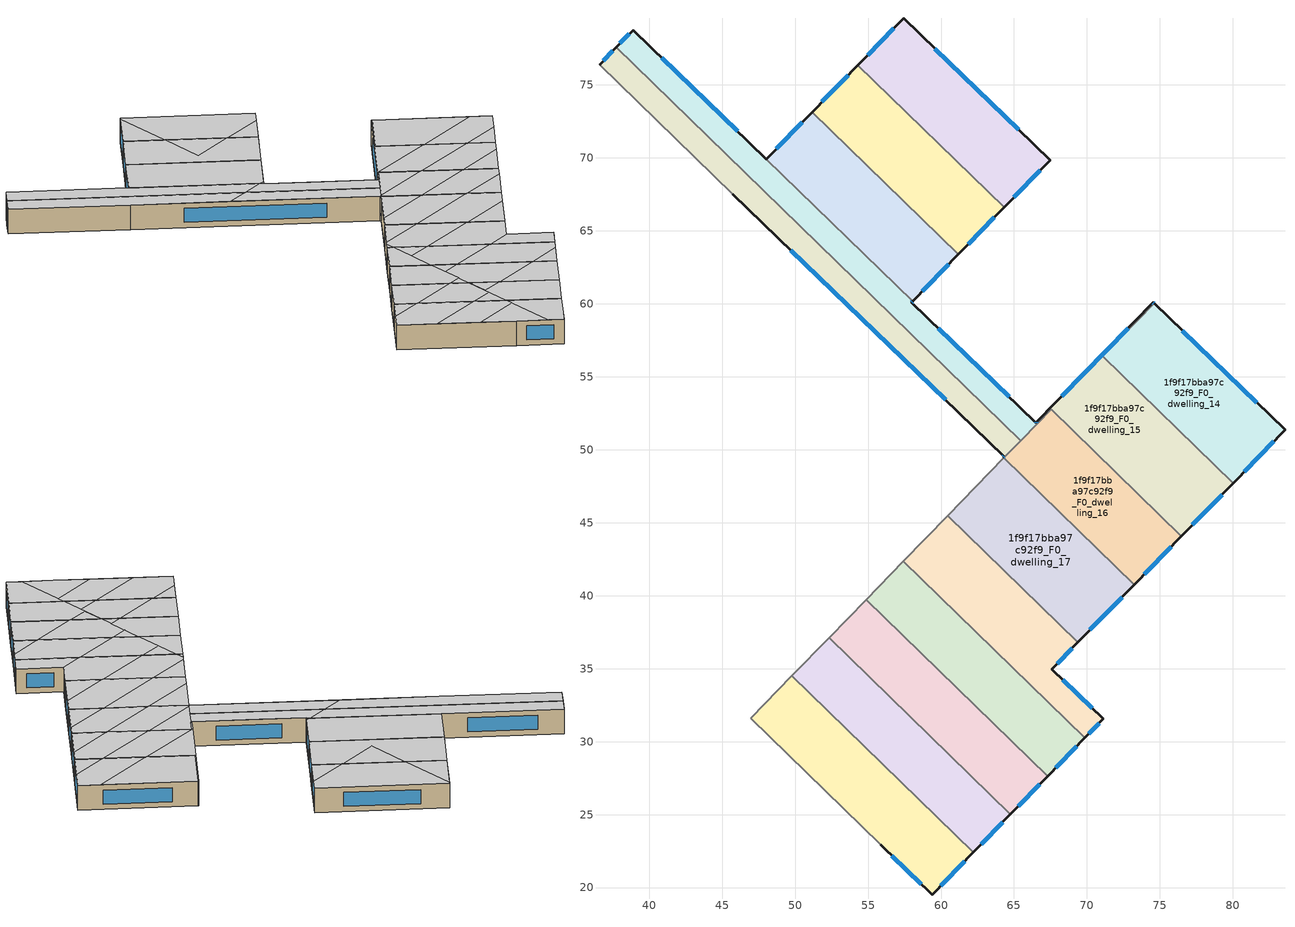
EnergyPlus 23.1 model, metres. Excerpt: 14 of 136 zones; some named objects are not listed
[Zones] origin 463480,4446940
1f9f17bba97c92f9_F0_dwelling_0
 floor ground (EU_floor_Construction): 67.48,69.85 64.32,66.61 54.3,76.36 57.43,79.57 z0
 wall outside (EU_wall_Construction): 64.32,66.61 67.48,69.85 57.43,79.57 54.3,76.36 z0:3
 wall to 1f9f17bba97c92f9_F0_dwelling_1 (EU_wall_Construction): 54.3,76.36 64.32,66.61 z0:3
 window (EU_Window_Construction): 56.76,78.88 54.97,77.05 / 65.33,71.93 59.59,77.49 / 65,67.31 66.81,69.16 z0.64:2.36
 ceiling to 1f9f17bba97c92f9_F1_dwelling_17 (EU_floor_Construction): 66.56,68.91 67.48,69.85 57.43,79.57 57.31,79.44 57.4,73.35 62.03,68.84 z3
 ceiling to 1f9f17bba97c92f9_F1_dwelling_18 (EU_floor_Construction): 64.32,66.61 66.56,68.91 62.03,68.84 z3; 57.4,73.35 57.31,79.44 54.3,76.36 z3
1f9f17bba97c92f9_F0_dwelling_1
 floor ground (EU_floor_Construction): 64.32,66.61 61.19,63.4 51.17,73.15 54.3,76.36 z0
 wall outside (EU_wall_Construction): 54.3,76.36 51.17,73.15 / 61.19,63.4 64.32,66.61 z0:3
 wall to 1f9f17bba97c92f9_F0_dwelling_2 (EU_wall_Construction): 51.17,73.15 61.19,63.4 z0:3
 window (EU_Window_Construction): 53.63,75.67 51.84,73.83 / 61.86,64.08 63.65,65.92 z0.64:2.36
 ceiling to 1f9f17bba97c92f9_F1_dwelling_18 (EU_floor_Construction): 61.19,63.4 64.32,66.61 62.03,68.84 57.47,68.77 57.4,73.35 54.3,76.36 51.17,73.15 z3
 ceiling to 1f9f17bba97c92f9_F1_dwelling_17 (EU_floor_Construction): 62.03,68.84 57.4,73.35 57.47,68.77 z3
1f9f17bba97c92f9_F0_dwelling_14
 floor ground (EU_floor_Construction): 83.57,51.36 80.02,47.71 71.09,56.4 74.61,60.03 z0
 wall outside (EU_wall_Construction): 80.02,47.71 83.57,51.36 74.61,60.03 z0:3
 wall to 1f9f17bba97c92f9_F0_dwelling_15 (EU_wall_Construction): 74.61,60.03 71.09,56.4 80.02,47.71 z0:3
 window (EU_Window_Construction): 81.65,53.22 76.53,58.17 / 80.78,48.5 82.81,50.58 z0.64:2.36
 ceiling adiabatic (EU_roof_Construction): 81.86,53.02 74.61,60.03 71.09,56.4 74.68,52.91 z3
 ceiling to 1f9f17bba97c92f9_F1_dwelling_20 (EU_floor_Construction): 82.09,49.84 83.57,51.36 81.86,53.02 74.68,52.91 77.89,49.78 z3
 ceiling to 1f9f17bba97c92f9_F1_dwelling_21 (EU_floor_Construction): 80.02,47.71 82.09,49.84 77.89,49.78 z3
1f9f17bba97c92f9_F0_dwelling_15
 floor ground (EU_floor_Construction): 74.61,60.03 71.09,56.4 80.02,47.71 76.47,44.08 67.55,52.76 66.63,51.83 66.55,51.91 74.54,60.1 z0
 wall outside (EU_wall_Construction): 76.47,44.08 80.02,47.71 / 74.61,60.03 74.54,60.1 66.55,51.91 z0:3
 wall to 1f9f17bba97c92f9_F0_dwelling_16 (EU_wall_Construction): 66.63,51.83 67.55,52.76 76.47,44.08 z0:3
 wall to 1f9f17bba97c92f9_F0_dwelling_3 (EU_wall_Construction): 66.55,51.91 66.63,51.83 z0:3
 window (EU_Window_Construction): 77.23,44.86 79.26,46.94 / 72.83,58.34 68.26,53.66 / 74.59,60.04 74.55,60.08 z0.64:2.36
 ceiling to 1f9f17bba97c92f9_F1_dwelling_20 (EU_floor_Construction): 77.89,49.78 74.68,52.91 67.42,52.79 66.55,51.9 66.63,51.83 67.55,52.76 70.73,49.67 z3
 ceiling to 1f9f17bba97c92f9_F1_dwelling_22 (EU_floor_Construction): 76.47,44.08 79.03,46.7 73.86,46.62 z3
 ceiling to 1f9f17bba97c92f9_F1_dwelling_19 (EU_floor_Construction): 74.68,52.91 71.09,56.4 74.61,60.03 74.54,60.1 67.42,52.79 z3
 ceiling to 1f9f17bba97c92f9_F1_dwelling_21 (EU_floor_Construction): 79.03,46.7 80.02,47.71 77.89,49.78 70.73,49.67 73.86,46.62 z3
1f9f17bba97c92f9_F0_dwelling_16
 floor ground (EU_floor_Construction): 76.47,44.08 73.24,40.76 64.31,49.44 67.55,52.76 z0
 wall outside (EU_wall_Construction): 73.24,40.76 76.47,44.08 z0:3
 wall to 1f9f17bba97c92f9_F0_dwelling_17 (EU_wall_Construction): 64.31,49.44 73.24,40.76 z0:3
 wall to 1f9f17bba97c92f9_F0_dwelling_3 (EU_wall_Construction): 66.63,51.83 65.47,50.63 z0:3
 wall to 1f9f17bba97c92f9_F0_dwelling_4 (EU_wall_Construction): 65.47,50.63 64.31,49.44 z0:3
 window (EU_Window_Construction): 73.93,41.47 75.78,43.37 z0.64:2.36
 ceiling to 1f9f17bba97c92f9_F1_dwelling_22 (EU_floor_Construction): 75.75,43.34 76.47,44.08 73.86,46.62 67.31,46.52 70.67,43.26 z3
 ceiling to 1f9f17bba97c92f9_F1_dwelling_23 (EU_floor_Construction): 73.24,40.76 75.75,43.34 70.67,43.26 z3
 ceiling to 1f9f17bba97c92f9_F1_dwelling_21 (EU_floor_Construction): 73.86,46.62 70.73,49.67 64.44,49.57 64.31,49.44 67.31,46.52 z3
 ceiling to 1f9f17bba97c92f9_F1_dwelling_20 (EU_floor_Construction): 70.73,49.67 67.55,52.76 64.44,49.57 z3
1f9f17bba97c92f9_F0_dwelling_17
 floor ground (EU_floor_Construction): 73.24,40.76 69.38,36.81 60.46,45.48 64.31,49.44 z0
 wall outside (EU_wall_Construction): 69.38,36.81 73.24,40.76 z0:3
 wall to 1f9f17bba97c92f9_F0_dwelling_18 (EU_wall_Construction): 60.46,45.48 69.38,36.81 z0:3
 wall to 1f9f17bba97c92f9_F0_dwelling_24 (EU_wall_Construction): 64.31,49.44 60.46,45.48 z0:3
 window (EU_Window_Construction): 70.21,37.65 72.41,39.91 z0.64:2.36
 ceiling to 1f9f17bba97c92f9_F1_dwelling_23 (EU_floor_Construction): 72.1,39.6 73.24,40.76 70.67,43.26 62.88,43.14 66.6,39.51 z3
 ceiling to 1f9f17bba97c92f9_F1_dwelling_22 (EU_floor_Construction): 70.67,43.26 67.31,46.52 61.38,46.43 60.46,45.48 62.88,43.14 z3
 ceiling to 1f9f17bba97c92f9_F1_dwelling_24 (EU_floor_Construction): 69.38,36.81 72.1,39.6 66.6,39.51 z3
 ceiling adiabatic (EU_roof_Construction): 67.31,46.52 64.31,49.44 61.38,46.43 z3
1f9f17bba97c92f9_F0_dwelling_18
 floor ground (EU_floor_Construction): 69.38,36.81 67.58,34.96 71.11,31.55 69.84,30.26 57.41,42.35 60.46,45.48 z0
 wall outside (EU_wall_Construction): 69.84,30.26 71.11,31.55 67.58,34.96 69.38,36.81 z0:3
 wall to 1f9f17bba97c92f9_F0_dwelling_19 (EU_wall_Construction): 57.41,42.35 69.84,30.26 z0:3
 wall to 1f9f17bba97c92f9_F0_dwelling_24 (EU_wall_Construction): 60.46,45.48 57.41,42.35 z0:3
 window (EU_Window_Construction): 70.35,32.28 68.34,34.23 / 70.11,30.53 70.84,31.28 / 67.97,35.35 69,36.41 z0.64:2.36
 ceiling to 1f9f17bba97c92f9_F1_dwelling_24 (EU_floor_Construction): 67.58,34.96 69.38,36.81 66.6,39.51 60.43,39.42 65.05,34.92 z3
 ceiling to 1f9f17bba97c92f9_F1_dwelling_23 (EU_floor_Construction): 66.6,39.51 62.88,43.14 58.11,43.06 57.87,42.82 57.89,41.89 60.43,39.42 z3
 ceiling to 1f9f17bba97c92f9_F1_dwelling_25 (EU_floor_Construction): 69.84,30.26 71.11,31.55 67.58,34.96 65.05,34.92 z3
 ceiling to 1f9f17bba97c92f9_F1_dwelling_22 (EU_floor_Construction): 62.88,43.14 60.46,45.48 58.11,43.06 z3
 ceiling to 1f9f17bba97c92f9_F1_dwelling_10 (EU_floor_Construction): 57.89,41.89 57.87,42.82 57.41,42.35 z3
1f9f17bba97c92f9_F0_dwelling_19
 floor ground (EU_floor_Construction): 69.84,30.26 67.3,27.64 54.87,39.74 57.41,42.35 z0
 wall outside (EU_wall_Construction): 67.3,27.64 69.84,30.26 z0:3
 wall to 1f9f17bba97c92f9_F0_dwelling_20 (EU_wall_Construction): 54.87,39.74 67.3,27.64 z0:3
 wall to 1f9f17bba97c92f9_F0_dwelling_24 (EU_wall_Construction): 57.41,42.35 54.87,39.74 z0:3
 window (EU_Window_Construction): 67.85,28.2 69.3,29.7 z0.64:2.36
 ceiling to 1f9f17bba97c92f9_F1_dwelling_25 (EU_floor_Construction): 69.09,29.48 69.84,30.26 65.05,34.92 59.91,34.84 65.47,29.42 z3
 ceiling to 1f9f17bba97c92f9_F1_dwelling_24 (EU_floor_Construction): 65.05,34.92 60.43,39.42 57.93,39.38 57.97,36.72 59.91,34.84 z3
 ceiling to 1f9f17bba97c92f9_F1_dwelling_26 (EU_floor_Construction): 67.3,27.64 69.09,29.48 65.47,29.42 z3
 ceiling to 1f9f17bba97c92f9_F1_dwelling_23 (EU_floor_Construction): 60.43,39.42 57.89,41.89 57.93,39.38 z3
 ceiling to 1f9f17bba97c92f9_F1_dwelling_10 (EU_floor_Construction): 57.97,36.72 57.89,41.89 57.41,42.35 54.87,39.74 z3
1f9f17bba97c92f9_F0_dwelling_2
 floor ground (EU_floor_Construction): 61.19,63.4 58.05,60.17 48.03,69.92 51.17,73.15 z0
 wall outside (EU_wall_Construction): 51.17,73.15 48.03,69.92 / 58.05,60.17 61.19,63.4 z0:3
 wall to 1f9f17bba97c92f9_F0_dwelling_3 (EU_wall_Construction): 48.03,69.92 58.05,60.17 z0:3
 window (EU_Window_Construction): 50.5,72.46 48.7,70.61 / 58.72,60.86 60.52,62.71 z0.64:2.36
 ceiling to 1f9f17bba97c92f9_F1_dwelling_18 (EU_floor_Construction): 58.27,60.4 61.19,63.4 51.17,73.15 48.03,69.92 57.82,60.4 z3
 ceiling to 1f9f17bba97c92f9_F1_dwelling_20 (EU_floor_Construction): 58.22,60.35 58.27,60.4 57.82,60.4 58.05,60.17 z3
1f9f17bba97c92f9_F0_dwelling_20
 floor ground (EU_floor_Construction): 67.3,27.64 64.76,25.03 52.33,37.12 54.87,39.74 z0
 wall outside (EU_wall_Construction): 64.76,25.03 67.3,27.64 z0:3
 wall to 1f9f17bba97c92f9_F0_dwelling_21 (EU_wall_Construction): 52.33,37.12 64.76,25.03 z0:3
 wall to 1f9f17bba97c92f9_F0_dwelling_24 (EU_wall_Construction): 54.87,39.74 52.33,37.12 z0:3
 window (EU_Window_Construction): 65.3,25.59 66.76,27.08 z0.64:2.36
 ceiling to 1f9f17bba97c92f9_F1_dwelling_10 (EU_floor_Construction): 58.03,32.96 57.97,36.72 54.87,39.74 52.33,37.12 56.64,32.93 z3
 ceiling to 1f9f17bba97c92f9_F1_dwelling_25 (EU_floor_Construction): 65.47,29.42 59.91,34.84 58,34.81 58.05,31.56 60.33,29.34 z3
 ceiling to 1f9f17bba97c92f9_F1_dwelling_24 (EU_floor_Construction): 59.91,34.84 57.97,36.72 58,34.81 z3
 ceiling to 1f9f17bba97c92f9_F1_dwelling_26 (EU_floor_Construction): 64.76,25.03 67.3,27.64 65.47,29.42 60.33,29.34 z3
 ceiling to 1f9f17bba97c92f9_F1_dwelling_11 (EU_floor_Construction): 58.05,31.56 58.03,32.95 56.64,32.93 z3
1f9f17bba97c92f9_F0_dwelling_21
 floor ground (EU_floor_Construction): 64.76,25.03 62.22,22.42 49.79,34.51 52.33,37.12 z0
 wall outside (EU_wall_Construction): 62.22,22.42 64.76,25.03 z0:3
 wall to 1f9f17bba97c92f9_F0_dwelling_22 (EU_wall_Construction): 49.79,34.51 62.22,22.42 z0:3
 wall to 1f9f17bba97c92f9_F0_dwelling_24 (EU_wall_Construction): 52.33,37.12 49.79,34.51 z0:3
 window (EU_Window_Construction): 62.76,22.98 64.22,24.47 z0.64:2.36
 ceiling to 1f9f17bba97c92f9_F1_dwelling_26 (EU_floor_Construction): 62.22,22.42 64.76,25.03 60.33,29.34 58.08,29.31 58.05,31.56 58.13,26.39 z3
 ceiling to 1f9f17bba97c92f9_F1_dwelling_10 (EU_floor_Construction): 56.64,32.93 52.33,37.12 49.79,34.51 51.49,32.85 z3
 ceiling to 1f9f17bba97c92f9_F1_dwelling_11 (EU_floor_Construction): 58.09,28.8 58.05,31.56 56.64,32.93 51.49,32.85 55.69,28.77 z3
 ceiling to 1f9f17bba97c92f9_F1_dwelling_25 (EU_floor_Construction): 60.33,29.34 58.05,31.56 58.08,29.31 z3
 ceiling to 1f9f17bba97c92f9_F1_dwelling_12 (EU_floor_Construction): 58.13,26.39 58.09,28.8 55.69,28.77 z3
1f9f17bba97c92f9_F0_dwelling_22
 floor ground (EU_floor_Construction): 62.22,22.42 59.39,19.51 55.86,22.92 46.95,31.59 49.79,34.51 z0
 wall outside (EU_wall_Construction): 55.86,22.92 59.39,19.51 62.22,22.42 z0:3
 wall to 1f9f17bba97c92f9_F0_dwelling_23 (EU_wall_Construction): 46.95,31.59 55.86,22.92 z0:3
 wall to 1f9f17bba97c92f9_F0_dwelling_24 (EU_wall_Construction): 49.79,34.51 46.95,31.59 z0:3
 window (EU_Window_Construction): 60,20.13 61.61,21.79 / 56.61,22.19 58.63,20.24 z0.64:2.36
 ceiling to 1f9f17bba97c92f9_F1_dwelling_11 (EU_floor_Construction): 55.69,28.77 51.49,32.85 48.12,32.8 46.95,31.59 49.94,28.68 z3
 ceiling to 1f9f17bba97c92f9_F1_dwelling_12 (EU_floor_Construction): 58.14,25.64 58.13,26.39 55.69,28.77 49.94,28.68 53.14,25.57 z3
 ceiling adiabatic (EU_roof_Construction): 51.49,32.85 49.79,34.51 48.12,32.8 z3
 ceiling to 1f9f17bba97c92f9_F1_dwelling_26 (EU_floor_Construction): 59.39,19.51 62.22,22.42 58.13,26.39 58.22,20.65 z3
 ceiling to 1f9f17bba97c92f9_F1_dwelling_13 (EU_floor_Construction): 58.22,20.65 58.14,25.64 53.14,25.57 55.86,22.92 z3
1f9f17bba97c92f9_F0_dwelling_3
 floor ground (EU_floor_Construction): 58.05,60.17 57.98,60.1 66.5,51.86 66.55,51.91 66.63,51.83 65.47,50.63 37.76,77.59 38.89,78.76 48.03,69.92 z0
 wall outside (EU_wall_Construction): 66.55,51.91 66.5,51.86 57.98,60.1 58.05,60.17 / 48.03,69.92 38.89,78.76 37.76,77.59 z0:3
 wall to 1f9f17bba97c92f9_F0_dwelling_4 (EU_wall_Construction): 37.76,77.59 65.47,50.63 z0:3
 window (EU_Window_Construction): 57.99,60.11 58.04,60.16 / 64.68,53.62 59.8,58.33 / 66.54,51.89 66.51,51.87 / 38.65,78.51 38,77.84 / 46.07,71.82 40.85,76.87 z0.64:2.36
 ceiling to 1f9f17bba97c92f9_F1_dwelling_20 (EU_floor_Construction): 65.47,50.63 66.63,51.83 66.55,51.9 66.5,51.86 61.53,56.66 61.53,56.67 57.98,60.1 58.05,60.17 57.82,60.4 55.47,60.36 z3
 ceiling to 1f9f17bba97c92f9_F1_dwelling_18 (EU_floor_Construction): 57.82,60.4 48.03,69.92 38.89,78.76 37.76,77.59 55.47,60.36 z3
1f9f17bba97c92f9_F0_dwelling_4
 floor ground (EU_floor_Construction): 45.72,67.53 36.6,76.4 37.76,77.59 65.47,50.63 64.31,49.44 64.24,49.51 64.29,49.57 z0
 wall outside (EU_wall_Construction): 37.76,77.59 36.6,76.4 / 45.72,67.53 64.29,49.57 64.24,49.51 z0:3
 wall to 1f9f17bba97c92f9_F0_dwelling_24 (EU_wall_Construction): 64.24,49.51 64.31,49.44 z0:3
 wall to 1f9f17bba97c92f9_F0_dwelling_5 (EU_wall_Construction): 36.6,76.4 45.72,67.53 z0:3
 window (EU_Window_Construction): 37.51,77.34 36.84,76.66 / 64.28,49.56 64.25,49.52 / 49.7,63.68 60.32,53.41 z0.64:2.36
 ceiling to 1f9f17bba97c92f9_F1_dwelling_21 (EU_floor_Construction): 64.31,49.44 64.44,49.57 64.29,49.57 64.24,49.51 z3
 ceiling to 1f9f17bba97c92f9_F1_dwelling_20 (EU_floor_Construction): 64.44,49.57 65.47,50.63 55.47,60.36 53.17,60.32 53.22,60.28 64.29,49.57 z3
 ceiling to 1f9f17bba97c92f9_F1_dwelling_18 (EU_floor_Construction): 55.47,60.36 37.76,77.59 36.6,76.4 45.72,67.53 53.17,60.32 z3
[Building]
EU S2 Campaign: North Axis=0; Terrain=City; Solar Distribution=FullExterior
[Site:Location]
Yerevan-Zvartnots.Intl.AP: Latitude=40.15; Longitude=44.383; Time Zone=4; Elevation=854
[SizingPeriod:WeatherFileDays]
AnnualSizingPeriod: Begin Month=1; Begin Day of Month=1; End Month=12; End Day of Month=31; Day of Week for Start Day=Monday; Use Weather File Daylight Saving Period=No; Use Weather File Rain and Snow Indicators=No
[MATERIAL]
EU_InternalMass_Material: Roughness=MediumRough; Thickness=0.1; Conductivity=1; Density=1800; Specific Heat=900; Thermal Absorptance=0.9; Solar Absorptance=0.7; Visible Absorptance=0.7
[MATERIAL:NOMASS] Roughness=MediumRough; Thermal Absorptance=0.9; Solar Absorptance=0.7; Visible Absorptance=0.7
Name | Thermal Resistance
EU_wall_NoMass | 1.05043
EU_roof_NoMass | 1.45357
EU_floor_NoMass | 0.478065
[WINDOWMATERIAL:SIMPLEGLAZINGSYSTEM]
EU_Window_SimpleGlazing: UFactor=2.5566; Solar Heat Gain Coefficient=0.75; Visible Transmittance=0.75
[CONSTRUCTION]
EU_wall_Construction: EU_wall_NoMass
EU_roof_Construction: EU_roof_NoMass
EU_floor_Construction: EU_floor_NoMass
EU_Window_Construction: EU_Window_SimpleGlazing
EU_InternalMass_Construction: EU_InternalMass_Material
[ZONE] Type=1; Multiplier=1; Ceiling Height=autocalculate; Floor Area=autocalculate; Part of Total Floor Area=Yes
Name | Volume
1f9f17bba97c92f9_F0_dwelling_0 | 188.96
1f9f17bba97c92f9_F0_dwelling_1 | 188.292
1f9f17bba97c92f9_F0_dwelling_14 | 189.725
1f9f17bba97c92f9_F0_dwelling_15 | 193.376
1f9f17bba97c92f9_F0_dwelling_16 | 173.314
1f9f17bba97c92f9_F0_dwelling_17 | 206.098
1f9f17bba97c92f9_F0_dwelling_18 | 189.745
1f9f17bba97c92f9_F0_dwelling_19 | 189.668
1f9f17bba97c92f9_F0_dwelling_2 | 188.727
1f9f17bba97c92f9_F0_dwelling_20 | 189.69
1f9f17bba97c92f9_F0_dwelling_21 | 189.727
1f9f17bba97c92f9_F0_dwelling_22 | 211.624
1f9f17bba97c92f9_F0_dwelling_3 | 189.201
1f9f17bba97c92f9_F0_dwelling_4 | 189.971
[INTERNALMASS] Construction=EU_InternalMass_Construction
Name | Zone or ZoneList | Surface Area
1f9f17bba97c92f9_F0_dwelling_0_EU_InternalMass | 1f9f17bba97c92f9_F0_dwelling_0 | 62.9864
1f9f17bba97c92f9_F0_dwelling_1_EU_InternalMass | 1f9f17bba97c92f9_F0_dwelling_1 | 62.7642
1f9f17bba97c92f9_F0_dwelling_2_EU_InternalMass | 1f9f17bba97c92f9_F0_dwelling_2 | 62.9089
1f9f17bba97c92f9_F0_dwelling_3_EU_InternalMass | 1f9f17bba97c92f9_F0_dwelling_3 | 63.0669
1f9f17bba97c92f9_F0_dwelling_4_EU_InternalMass | 1f9f17bba97c92f9_F0_dwelling_4 | 63.3235
1f9f17bba97c92f9_F0_dwelling_14_EU_InternalMass | 1f9f17bba97c92f9_F0_dwelling_14 | 63.2416
1f9f17bba97c92f9_F0_dwelling_15_EU_InternalMass | 1f9f17bba97c92f9_F0_dwelling_15 | 64.4586
1f9f17bba97c92f9_F0_dwelling_16_EU_InternalMass | 1f9f17bba97c92f9_F0_dwelling_16 | 57.7714
1f9f17bba97c92f9_F0_dwelling_17_EU_InternalMass | 1f9f17bba97c92f9_F0_dwelling_17 | 68.6995
1f9f17bba97c92f9_F0_dwelling_18_EU_InternalMass | 1f9f17bba97c92f9_F0_dwelling_18 | 63.2481
1f9f17bba97c92f9_F0_dwelling_19_EU_InternalMass | 1f9f17bba97c92f9_F0_dwelling_19 | 63.2226
1f9f17bba97c92f9_F0_dwelling_20_EU_InternalMass | 1f9f17bba97c92f9_F0_dwelling_20 | 63.2301
1f9f17bba97c92f9_F0_dwelling_21_EU_InternalMass | 1f9f17bba97c92f9_F0_dwelling_21 | 63.2422
1f9f17bba97c92f9_F0_dwelling_22_EU_InternalMass | 1f9f17bba97c92f9_F0_dwelling_22 | 70.5414
[OTHEREQUIPMENT] Fuel Type=Electricity; Design Level Calculation Method=Watts/Area; Power per Zone Floor Area=1; Fraction Latent=0; Fraction Radiant=0; Fraction Lost=0; Carbon Dioxide Generation Rate=0; EndUse Subcategory=EU_Step8_InternalGains
Name | Zone or ZoneList or Space or SpaceList | Schedule
EU_Step8_InternalGain_1f9f17bba97c92f9_F0_dwelling_0_f000 | 1f9f17bba97c92f9_F0_dwelling_0 | EU_Step8_GainSchedule_1f9f17bba97c92f9_F0_dwelling_0_f000
EU_Step8_InternalGain_1f9f17bba97c92f9_F0_dwelling_1_f000 | 1f9f17bba97c92f9_F0_dwelling_1 | EU_Step8_GainSchedule_1f9f17bba97c92f9_F0_dwelling_1_f000
EU_Step8_InternalGain_1f9f17bba97c92f9_F0_dwelling_2_f000 | 1f9f17bba97c92f9_F0_dwelling_2 | EU_Step8_GainSchedule_1f9f17bba97c92f9_F0_dwelling_2_f000
EU_Step8_InternalGain_1f9f17bba97c92f9_F0_dwelling_3_f000 | 1f9f17bba97c92f9_F0_dwelling_3 | EU_Step8_GainSchedule_1f9f17bba97c92f9_F0_dwelling_3_f000
EU_Step8_InternalGain_1f9f17bba97c92f9_F0_dwelling_4_f000 | 1f9f17bba97c92f9_F0_dwelling_4 | EU_Step8_GainSchedule_1f9f17bba97c92f9_F0_dwelling_4_f000
EU_Step8_InternalGain_1f9f17bba97c92f9_F0_dwelling_14_f000 | 1f9f17bba97c92f9_F0_dwelling_14 | EU_Step8_GainSchedule_1f9f17bba97c92f9_F0_dwelling_14_f000
EU_Step8_InternalGain_1f9f17bba97c92f9_F0_dwelling_15_f000 | 1f9f17bba97c92f9_F0_dwelling_15 | EU_Step8_GainSchedule_1f9f17bba97c92f9_F0_dwelling_15_f000
EU_Step8_InternalGain_1f9f17bba97c92f9_F0_dwelling_16_f000 | 1f9f17bba97c92f9_F0_dwelling_16 | EU_Step8_GainSchedule_1f9f17bba97c92f9_F0_dwelling_16_f000
EU_Step8_InternalGain_1f9f17bba97c92f9_F0_dwelling_17_f000 | 1f9f17bba97c92f9_F0_dwelling_17 | EU_Step8_GainSchedule_1f9f17bba97c92f9_F0_dwelling_17_f000
EU_Step8_InternalGain_1f9f17bba97c92f9_F0_dwelling_18_f000 | 1f9f17bba97c92f9_F0_dwelling_18 | EU_Step8_GainSchedule_1f9f17bba97c92f9_F0_dwelling_18_f000
EU_Step8_InternalGain_1f9f17bba97c92f9_F0_dwelling_19_f000 | 1f9f17bba97c92f9_F0_dwelling_19 | EU_Step8_GainSchedule_1f9f17bba97c92f9_F0_dwelling_19_f000
EU_Step8_InternalGain_1f9f17bba97c92f9_F0_dwelling_20_f000 | 1f9f17bba97c92f9_F0_dwelling_20 | EU_Step8_GainSchedule_1f9f17bba97c92f9_F0_dwelling_20_f000
EU_Step8_InternalGain_1f9f17bba97c92f9_F0_dwelling_21_f000 | 1f9f17bba97c92f9_F0_dwelling_21 | EU_Step8_GainSchedule_1f9f17bba97c92f9_F0_dwelling_21_f000
EU_Step8_InternalGain_1f9f17bba97c92f9_F0_dwelling_22_f000 | 1f9f17bba97c92f9_F0_dwelling_22 | EU_Step8_GainSchedule_1f9f17bba97c92f9_F0_dwelling_22_f000
[ZONEVENTILATION:DESIGNFLOWRATE] Schedule=EU_AlwaysOn; Design Flow Rate Calculation Method=AirChanges/Hour; Air Changes per Hour=0.557805; Ventilation Type=Natural; Fan Pressure Rise=0; Fan Total Efficiency=1; Constant Term Coefficient=1; Temperature Term Coefficient=0; Velocity Term Coefficient=0; Velocity Squared Term Coefficient=0; Minimum Indoor Temperature=-100; Maximum Indoor Temperature=100; Delta Temperature=-100; Minimum Outdoor Temperature=-100; Maximum Outdoor Temperature=100; Maximum Wind Speed=40
Name | Zone or ZoneList or Space or SpaceList
EU_ConstantAir_1f9f17bba97c92f9_F0_dwelling_0 | 1f9f17bba97c92f9_F0_dwelling_0
EU_ConstantAir_1f9f17bba97c92f9_F0_dwelling_1 | 1f9f17bba97c92f9_F0_dwelling_1
EU_ConstantAir_1f9f17bba97c92f9_F0_dwelling_2 | 1f9f17bba97c92f9_F0_dwelling_2
EU_ConstantAir_1f9f17bba97c92f9_F0_dwelling_3 | 1f9f17bba97c92f9_F0_dwelling_3
EU_ConstantAir_1f9f17bba97c92f9_F0_dwelling_4 | 1f9f17bba97c92f9_F0_dwelling_4
EU_ConstantAir_1f9f17bba97c92f9_F0_dwelling_14 | 1f9f17bba97c92f9_F0_dwelling_14
EU_ConstantAir_1f9f17bba97c92f9_F0_dwelling_15 | 1f9f17bba97c92f9_F0_dwelling_15
EU_ConstantAir_1f9f17bba97c92f9_F0_dwelling_16 | 1f9f17bba97c92f9_F0_dwelling_16
EU_ConstantAir_1f9f17bba97c92f9_F0_dwelling_17 | 1f9f17bba97c92f9_F0_dwelling_17
EU_ConstantAir_1f9f17bba97c92f9_F0_dwelling_18 | 1f9f17bba97c92f9_F0_dwelling_18
EU_ConstantAir_1f9f17bba97c92f9_F0_dwelling_19 | 1f9f17bba97c92f9_F0_dwelling_19
EU_ConstantAir_1f9f17bba97c92f9_F0_dwelling_20 | 1f9f17bba97c92f9_F0_dwelling_20
EU_ConstantAir_1f9f17bba97c92f9_F0_dwelling_21 | 1f9f17bba97c92f9_F0_dwelling_21
EU_ConstantAir_1f9f17bba97c92f9_F0_dwelling_22 | 1f9f17bba97c92f9_F0_dwelling_22
[HVACTEMPLATE:ZONE:IDEALLOADSAIRSYSTEM] System Availability Schedule=EU_AlwaysOn; Maximum Heating Supply Air Temperature=50; Minimum Cooling Supply Air Temperature=13; Maximum Heating Supply Air Humidity Ratio=0.0156; Minimum Cooling Supply Air Humidity Ratio=0.0077; Heating Limit=NoLimit; Cooling Limit=NoLimit; Heating Availability Schedule=EU_AlwaysOn; Cooling Availability Schedule=EU_CoolingOff; Dehumidification Control Type=ConstantSensibleHeatRatio; Cooling Sensible Heat Ratio=0.7; Dehumidification Setpoint=60; Humidification Control Type=None; Humidification Setpoint=30; Outdoor Air Method=None; Outdoor Air Flow Rate per Person=0.00944; Outdoor Air Flow Rate per Zone Floor Area=0; Outdoor Air Flow Rate per Zone=0; Demand Controlled Ventilation Type=None; Outdoor Air Economizer Type=NoEconomizer; Heat Recovery Type=None; Sensible Heat Recovery Effectiveness=0.7; Latent Heat Recovery Effectiveness=0.65
Name | Template Thermostat
1f9f17bba97c92f9_F0_dwelling_0 | EU_HeatOnly_1f9f17bba97c92f9_F0_dwelling_0
1f9f17bba97c92f9_F0_dwelling_1 | EU_HeatOnly_1f9f17bba97c92f9_F0_dwelling_1
1f9f17bba97c92f9_F0_dwelling_2 | EU_HeatOnly_1f9f17bba97c92f9_F0_dwelling_2
1f9f17bba97c92f9_F0_dwelling_3 | EU_HeatOnly_1f9f17bba97c92f9_F0_dwelling_3
1f9f17bba97c92f9_F0_dwelling_4 | EU_HeatOnly_1f9f17bba97c92f9_F0_dwelling_4
1f9f17bba97c92f9_F0_dwelling_14 | EU_HeatOnly_1f9f17bba97c92f9_F0_dwelling_14
1f9f17bba97c92f9_F0_dwelling_15 | EU_HeatOnly_1f9f17bba97c92f9_F0_dwelling_15
1f9f17bba97c92f9_F0_dwelling_16 | EU_HeatOnly_1f9f17bba97c92f9_F0_dwelling_16
1f9f17bba97c92f9_F0_dwelling_17 | EU_HeatOnly_1f9f17bba97c92f9_F0_dwelling_17
1f9f17bba97c92f9_F0_dwelling_18 | EU_HeatOnly_1f9f17bba97c92f9_F0_dwelling_18
1f9f17bba97c92f9_F0_dwelling_19 | EU_HeatOnly_1f9f17bba97c92f9_F0_dwelling_19
1f9f17bba97c92f9_F0_dwelling_20 | EU_HeatOnly_1f9f17bba97c92f9_F0_dwelling_20
1f9f17bba97c92f9_F0_dwelling_21 | EU_HeatOnly_1f9f17bba97c92f9_F0_dwelling_21
1f9f17bba97c92f9_F0_dwelling_22 | EU_HeatOnly_1f9f17bba97c92f9_F0_dwelling_22
[SIZING:ZONE] Zone Cooling Design Supply Air Temperature Input Method=SupplyAirTemperature; Zone Cooling Design Supply Air Temperature=13; Zone Heating Design Supply Air Temperature Input Method=SupplyAirTemperature; Zone Heating Design Supply Air Temperature=50; Zone Cooling Design Supply Air Humidity Ratio=0.008; Zone Heating Design Supply Air Humidity Ratio=0.008; Cooling Design Air Flow Method=DesignDay; Cooling Design Air Flow Rate=0; Cooling Minimum Air Flow per Zone Floor Area=0.000762; Cooling Minimum Air Flow=0; Cooling Minimum Air Flow Fraction=0.2; Heating Design Air Flow Method=DesignDay; Heating Design Air Flow Rate=0; Heating Maximum Air Flow per Zone Floor Area=0.002032; Heating Maximum Air Flow=0.141576; Heating Maximum Air Flow Fraction=0.3; Account for Dedicated Outdoor Air System=No; Dedicated Outdoor Air System Control Strategy=NeutralSupplyAir; Dedicated Outdoor Air Low Setpoint Temperature for Design=autosize; Dedicated Outdoor Air High Setpoint Temperature for Design=autosize; Zone Load Sizing Method=Sensible Load Only No Latent Load; Zone Latent Cooling Design Supply Air Humidity Ratio Input Method=HumidityRatioDifference; Zone Cooling Design Supply Air Humidity Ratio Difference=0.005; Zone Latent Heating Design Supply Air Humidity Ratio Input Method=HumidityRatioDifference; Zone Humidification Design Supply Air Humidity Ratio Difference=0.005
1f9f17bba97c92f9_F0_dwelling_0; 1f9f17bba97c92f9_F0_dwelling_1; 1f9f17bba97c92f9_F0_dwelling_2; 1f9f17bba97c92f9_F0_dwelling_3; 1f9f17bba97c92f9_F0_dwelling_4; 1f9f17bba97c92f9_F0_dwelling_14; 1f9f17bba97c92f9_F0_dwelling_15; 1f9f17bba97c92f9_F0_dwelling_16; 1f9f17bba97c92f9_F0_dwelling_17; 1f9f17bba97c92f9_F0_dwelling_18; 1f9f17bba97c92f9_F0_dwelling_19; 1f9f17bba97c92f9_F0_dwelling_20; 1f9f17bba97c92f9_F0_dwelling_21; 1f9f17bba97c92f9_F0_dwelling_22
[SCHEDULE:CONSTANT]
Name | Hourly Value
EU_AlwaysOn | 1
EU_CoolingOff | 0
[SCHEDULE:FILE] Column Number=1; Rows to Skip at Top=0; Number of Hours of Data=8760; Column Separator=Comma; Interpolate to Timestep=No; Minutes per Item=60; Adjust Schedule for Daylight Savings=Yes
Name | File
EU_Step8_GainSchedule_1f9f17bba97c92f9_F0_dwelling_0_f000 | ../../schedules/1f9f17bba97c92f9/1f9f17bba97c92f9_F0_dwelling_0_f000_gain.csv
EU_Step8_GainSchedule_1f9f17bba97c92f9_F0_dwelling_1_f000 | ../../schedules/1f9f17bba97c92f9/1f9f17bba97c92f9_F0_dwelling_1_f000_gain.csv
EU_Step8_GainSchedule_1f9f17bba97c92f9_F0_dwelling_2_f000 | ../../schedules/1f9f17bba97c92f9/1f9f17bba97c92f9_F0_dwelling_2_f000_gain.csv
EU_Step8_GainSchedule_1f9f17bba97c92f9_F0_dwelling_3_f000 | ../../schedules/1f9f17bba97c92f9/1f9f17bba97c92f9_F0_dwelling_3_f000_gain.csv
EU_Step8_GainSchedule_1f9f17bba97c92f9_F0_dwelling_4_f000 | ../../schedules/1f9f17bba97c92f9/1f9f17bba97c92f9_F0_dwelling_4_f000_gain.csv
EU_Step8_GainSchedule_1f9f17bba97c92f9_F0_dwelling_14_f000 | ../../schedules/1f9f17bba97c92f9/1f9f17bba97c92f9_F0_dwelling_14_f000_gain.csv
EU_Step8_GainSchedule_1f9f17bba97c92f9_F0_dwelling_15_f000 | ../../schedules/1f9f17bba97c92f9/1f9f17bba97c92f9_F0_dwelling_15_f000_gain.csv
EU_Step8_GainSchedule_1f9f17bba97c92f9_F0_dwelling_16_f000 | ../../schedules/1f9f17bba97c92f9/1f9f17bba97c92f9_F0_dwelling_16_f000_gain.csv
EU_Step8_GainSchedule_1f9f17bba97c92f9_F0_dwelling_17_f000 | ../../schedules/1f9f17bba97c92f9/1f9f17bba97c92f9_F0_dwelling_17_f000_gain.csv
EU_Step8_GainSchedule_1f9f17bba97c92f9_F0_dwelling_18_f000 | ../../schedules/1f9f17bba97c92f9/1f9f17bba97c92f9_F0_dwelling_18_f000_gain.csv
EU_Step8_GainSchedule_1f9f17bba97c92f9_F0_dwelling_19_f000 | ../../schedules/1f9f17bba97c92f9/1f9f17bba97c92f9_F0_dwelling_19_f000_gain.csv
EU_Step8_GainSchedule_1f9f17bba97c92f9_F0_dwelling_20_f000 | ../../schedules/1f9f17bba97c92f9/1f9f17bba97c92f9_F0_dwelling_20_f000_gain.csv
EU_Step8_GainSchedule_1f9f17bba97c92f9_F0_dwelling_21_f000 | ../../schedules/1f9f17bba97c92f9/1f9f17bba97c92f9_F0_dwelling_21_f000_gain.csv
EU_Step8_GainSchedule_1f9f17bba97c92f9_F0_dwelling_22_f000 | ../../schedules/1f9f17bba97c92f9/1f9f17bba97c92f9_F0_dwelling_22_f000_gain.csv
